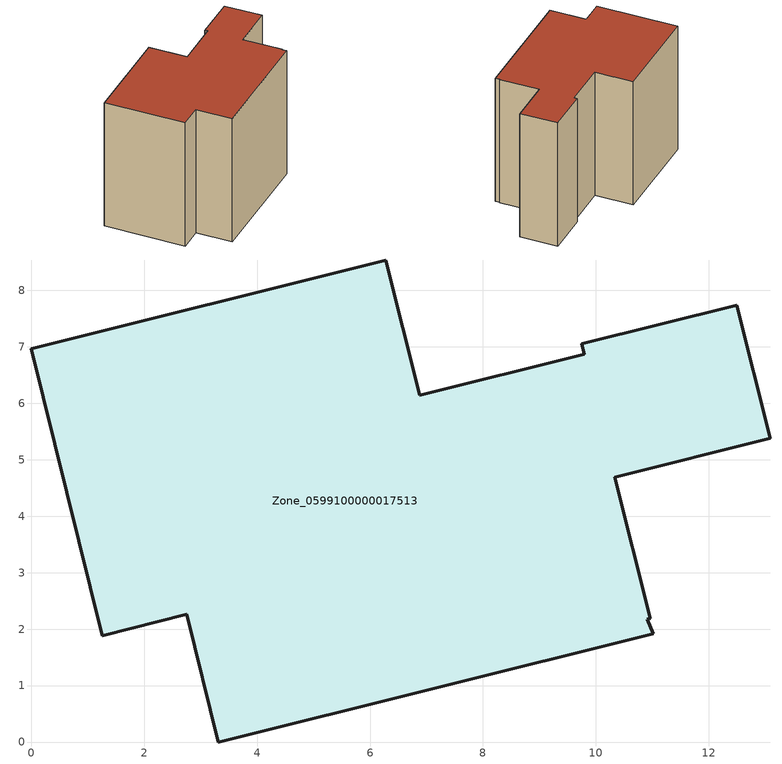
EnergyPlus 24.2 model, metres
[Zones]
Zone_0599100000017513
 floor ground (C_G): 3.31,0 2.75,2.26 1.26,1.88 0,6.97 6.28,8.54 6.88,6.14 9.8,6.87 9.75,7.06 12.5,7.74 13.09,5.38 10.34,4.69 10.96,2.19 10.91,2.18 11.02,1.92 z0
 wall outside (C_F): 13.09,5.38 12.5,7.74 9.75,7.06 9.8,6.87 6.88,6.14 6.28,8.54 0,6.97 1.26,1.88 2.75,2.26 3.31,0 11.02,1.92 10.91,2.18 10.96,2.19 10.34,4.69 13.09,5.38 z0:8.7
 roof outside (C_R): 10.91,2.18 10.96,2.19 10.34,4.69 13.09,5.38 12.5,7.74 9.75,7.06 9.8,6.87 6.88,6.14 6.28,8.54 0,6.97 1.26,1.88 2.75,2.26 3.31,0 11.02,1.92 z8.7
[BUILDING]
Pand.0599100000017513: North Axis=0; Terrain=City; Loads Convergence Tolerance Value=0.04; Temperature Convergence Tolerance Value=0.4; Solar Distribution=FullExterior; Maximum Number of Warmup Days=25; Minimum Number of Warmup Days=1
[Site:Location]
Rotterdam.The.Hague.AP_ZH_NLD Design_Conditions: Latitude=51.96; Longitude=4.45; Time Zone=1; Elevation=-4.5
[SITE:GROUNDTEMPERATURE:BUILDINGSURFACE]
18, 18, 18, 18, 18, 18, 18, 18, 18, 18, 18, 18
[MATERIAL] Thermal Absorptance=0.9; Solar Absorptance=0.7; Visible Absorptance=0.7
Name | Roughness | Thickness | Conductivity | Density | Specific Heat
G.TC.1965-1974 | MediumSmooth | 0.15 | 0.882353 | 540 | 1210
F.TC.1965-1974 | Rough | 0.3 | 0.697674 | 1920 | 840
R.TC.1965-1974 | MediumRough | 0.2 | 0.232558 | 1500 | 1000
[CONSTRUCTION]
C_G: G.TC.1965-1974
C_F: F.TC.1965-1974
C_R: R.TC.1965-1974
[ZONE]
Zone_0599100000017513: Type=1; Multiplier=1; Ceiling Height=Autocalculate; Volume=Autocalculate; Floor Area=autocalculate; Part of Total Floor Area=Yes
[ZONEINFILTRATION:DESIGNFLOWRATE]
Infil_Zone_0599100000017513: Zone or ZoneList or Space or SpaceList=Zone_0599100000017513; Schedule=AlwaysOn; Design Flow Rate Calculation Method=Flow/Area; Flow Rate per Floor Area=0.003; Constant Term Coefficient=1; Temperature Term Coefficient=0; Velocity Term Coefficient=0; Velocity Squared Term Coefficient=0
[HVACTEMPLATE:ZONE:IDEALLOADSAIRSYSTEM]
Zone_0599100000017513: Maximum Heating Supply Air Temperature=50; Minimum Cooling Supply Air Temperature=13; Maximum Heating Supply Air Humidity Ratio=0.0156; Minimum Cooling Supply Air Humidity Ratio=0.0077; Heating Limit=NoLimit; Cooling Limit=NoLimit; Dehumidification Control Type=ConstantSensibleHeatRatio; Cooling Sensible Heat Ratio=0.7; Dehumidification Setpoint=60; Humidification Control Type=None; Humidification Setpoint=30; Outdoor Air Method=None; Outdoor Air Flow Rate per Person=0.00944; Outdoor Air Flow Rate per Zone Floor Area=0; Outdoor Air Flow Rate per Zone=0; Demand Controlled Ventilation Type=None; Outdoor Air Economizer Type=NoEconomizer; Heat Recovery Type=None; Sensible Heat Recovery Effectiveness=0.7; Latent Heat Recovery Effectiveness=0.65
[ZONECONTROL:THERMOSTAT]
ThermostatControl_Zone_0599100000017513: Zone or ZoneList=Zone_0599100000017513; Control Type Schedule=DualSetpointControlType; Control 1=Thermostat_Zone_0599100000017513; Temperature Difference Between Cutout And Setpoint=0
[THERMOSTATSETPOINT:DUALSETPOINT]
Thermostat_Zone_0599100000017513: Heating Setpoint Temperature Schedule=HeatingSetpoint_Zone_0599100000017513; Cooling Setpoint Temperature Schedule=CoolingSetpoint_Zone_0599100000017513
[SCHEDULE:COMPACT]
HeatingSetpoint_Zone_0599100000017513: Through: 12/31, For: AllDays, Until: 24:00, 21
CoolingSetpoint_Zone_0599100000017513: Through: 12/31, For: AllDays, Until: 24:00, 24
DualSetpointControlType: Through: 12/31, For: AllDays, Until: 24:00, 4
AlwaysOn: Through: 12/31, For: AllDays, Until: 24:00, 1
